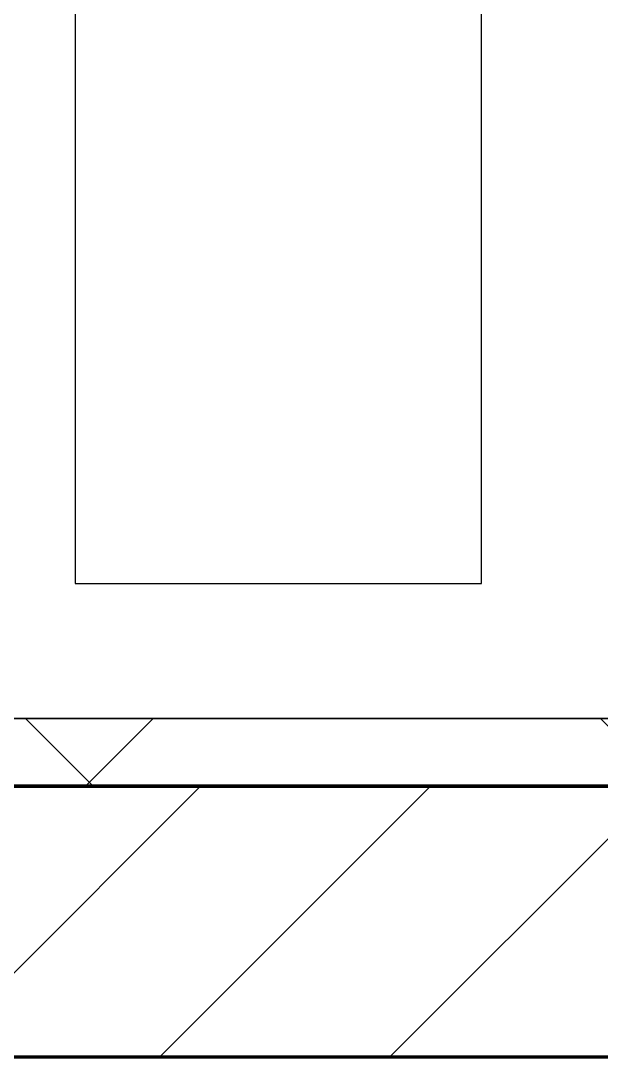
# Model space of a CAD drawing. Header units: millimetres. Extents: x -794334 to -714814, y -17806 to 22403.
# Drawn here: x -766271 to -765843, y -4021 to -3256 of the extents above; entities that cross this region are included whole.
import ezdxf
from ezdxf.xclip import XClip

# ---------------------------------------------------------------- set-up
doc = ezdxf.new("R2010")
doc.units = ezdxf.units.MM
doc.header["$XCLIPFRAME"] = 0
doc.layers.add('000 - WIPEOUT', color=250, linetype='Continuous')
doc.layers.add('A11_ALU.SOLID SHEET', color=2, linetype='Continuous')
for name, color, linetype, lineweight in [('A-GLAZ-CURT', 2, 'Continuous', 9), ('A-WALL', 5, 'Continuous', 35), ('A-WALL-FNSH', 2, 'Continuous', 35), ('A-WALL-PATT', 1, 'Continuous', 35), ('WALL-E', 2, 'Continuous', 35)]:
    doc.layers.add(name, color=color, linetype=linetype, lineweight=lineweight)

# ---------------------------------------------------------------- blocks, each defined once
blk = doc.blocks.new('PPLS-PP19_Custom Tile Pattern - Custom Tile Pattern-V138-4252-01 ENLARGED CONCOURSE LEVEL - REFLECTED CEILING PLAN - SHEET 3')
at = {"layer": 'A-GLAZ-CURT'}
for p, q in [((-300, 0), (300, 0)), ((300, 0), (-300, 0)), ((195.99, 0), (213.31, 0)), ((213.31, 0), (195.99, 0)), ((230.06, 0), (300, 0)), ((-300, -50), (300, -50)), ((300, -50), (-300, -50))]:
    blk.add_line(p, q, dxfattribs=at)
for points, knots in [([(-107.12, 0), (-103.94, 0), (-95.45, 0), (-71.33, 0), (-42.53, 0), (-12.78, 0), (4.23, 0), (9.64, 0), (10.14, 0), (10.18, 0)], [-5358.698861, -5358.698861, -5358.698861, -5358.698861, -5103.229623, -4799.173296, -4065.652676, -3589.737505, -3285.047089, -3066.359526, -3044.715262, -3044.715262, -3044.715262, -3044.715262]), ([(31.18, 0), (25.97, 0), (11.99, 0), (-16.92, 0), (-47.42, 0), (-65.77, 0), (-66.37, 0), (-66.38, 0)], [-4496.803627, -4496.803627, -4496.803627, -4496.803627, -4222.080604, -3745.412743, -2981.410125, -2542.574734, -2498.224237, -2498.224237, -2498.224237, -2498.224237]), ([(28.13, 0), (26.67, 0), (22.05, 0), (12.82, 0), (-2.9, 0), (-20.62, 0), (-32.81, 0), (-44.85, 0), (-51.43, 0), (-51.79, 0)], [-2188.538456, -2188.538456, -2188.538456, -2188.538456, -2106.613311, -1925.670641, -1617.263037, -1290.787923, -1039.307308, -819.71621, -644.910881, -644.910881, -644.910881, -644.910881]), ([(9.32, 0), (9.08, 0), (7.65, 0), (2.57, 0), (-12.23, 0), (-25.14, 0), (-34.62, 0), (-39.19, 0)], [-2922.926651, -2922.926651, -2922.926651, -2922.926651, -2882.788014, -2720.818881, -2518.50168, -2125.455881, -1826.829157, -1826.829157, -1826.829157, -1826.829157]), ([(-38.95, 0), (-38.05, 0), (-28.67, 0), (-18.03, 0), (8.61, 0), (15.02, 0), (22.28, 0), (26.04, 0), (27.59, 0)], [-3362.796854, -3362.796854, -3362.796854, -3362.796854, -3315.260113, -2864.387349, -2439.246196, -2084.094819, -1956.422387, -1868.220474, -1868.220474, -1868.220474, -1868.220474]), ([(-36.78, 0), (-32.43, 0), (-19.22, 0), (8.83, 0), (43.36, 0), (70.92, 0), (82.12, 0), (83.66, 0)], [-6191.144455, -6191.144455, -6191.144455, -6191.144455, -5862.463379, -5340.621928, -4573.028122, -4094.177415, -3869.465285, -3869.465285, -3869.465285, -3869.465285]), ([(30.82, 0), (29.27, 0), (20.14, 0), (3.54, 0), (-16.58, 0), (-34.76, 0), (-36.04, 0)], [-10462.034656, -10462.034656, -10462.034656, -10462.034656, -10363.088938, -9884.23066, -9424.652049, -9182.880979, -9182.880979, -9182.880979, -9182.880979]), ([(70.61, 0), (66.16, 0), (55.8, 0), (39.61, 0), (24.74, 0), (2.64, 0), (-17.84, 0), (-30.57, 0), (-31.82, 0), (-32, 0)], [-4647.237329, -4647.237329, -4647.237329, -4647.237329, -4326.416877, -4098.545751, -3766.694881, -3333.063701, -2994.501669, -2698.150104, -2614.070998, -2614.070998, -2614.070998, -2614.070998]), ([(-30.52, 0), (-27.11, 0), (-17.83, 0), (5.99, 0), (22.06, 0), (37.44, 0), (45.92, 0), (57.76, 0), (64.47, 0), (72.74, 0), (75.22, 0), (76.03, 0), (76.21, 0)], [-2323.618664, -2323.618664, -2323.618664, -2323.618664, -2142.497158, -1716.209403, -1206.526904, -1089.329421, -901.315459, -753.071572, -495.328968, -421.953223, -334.951786, -290.452333, -290.452333, -290.452333, -290.452333]), ([(-28.57, 0), (-26.93, 0), (-20.29, 0), (-11.45, 0), (2.08, 0), (13.15, 0), (21.24, 0), (24.62, 0), (24.72, 0), (24.72, 0)], [-5361.429781, -5361.429781, -5361.429781, -5361.429781, -5261.36855, -5050.479954, -4785.90057, -4596.498881, -4445.288762, -4384.376941, -4376.041937, -4376.041937, -4376.041937, -4376.041937]), ([(-15.19, 0), (-13.07, 0), (3.27, 0), (20.42, 0), (28.14, 0)], [-461.142613, -461.142613, -461.142613, -461.142613, -429.606584, -404.770522, -404.770522, -404.770522, -404.770522]), ([(-2.63, 0), (-2.47, 0), (-1.22, 0), (4.92, 0), (15.97, 0), (22.54, 0), (24.49, 0)], [-226.825321, -226.825321, -226.825321, -226.825321, -220.269177, -206.416616, -198.214427, -187.717507, -187.717507, -187.717507, -187.717507]), ([(26.99, 0), (23.84, 0), (10.74, 0), (3.08, 0), (-1.67, 0), (-2.25, 0)], [-297.219386, -297.219386, -297.219386, -297.219386, -285.83788, -246.234814, -234.646884, -234.646884, -234.646884, -234.646884]), ([(24.69, 0), (24.54, 0), (20.99, 0), (15.48, 0), (10.8, 0), (9.63, 0)], [-4368.572414, -4368.572414, -4368.572414, -4368.572414, -4306.476363, -4080.000647, -3772.857994, -3772.857994, -3772.857994, -3772.857994]), ([(18.16, 0), (19.15, 0), (24.25, 0), (25.66, 0), (26.12, 0)], [-5700.113719, -5700.113719, -5700.113719, -5700.113719, -5554.232259, -5302.431367, -5302.431367, -5302.431367, -5302.431367]), ([(96.02, 0), (95.82, 0), (90.89, 0), (85.59, 0), (74.4, 0), (62.26, 0), (51.85, 0), (43.81, 0), (29.53, 0), (20.67, 0), (18.85, 0), (18.16, 0)], [-7547.868558, -7547.868558, -7547.868558, -7547.868558, -7531.75727, -7135.649961, -6924.452779, -6738.82075, -6548.303034, -6314.283804, -6135.05769, -5972.647715, -5832.674503, -5832.674503, -5832.674503, -5832.674503]), ([(27.95, 0), (28.4, 0), (30.11, 0), (38.07, 0), (53.39, 0), (71.67, 0), (84.83, 0), (86.01, 0), (92.51, 0), (94.33, 0)], [-4991.529028, -4991.529028, -4991.529028, -4991.529028, -4887.603822, -4705.298446, -4353.683244, -3960.84581, -3759.045785, -3336.541051, -2783.776468, -2783.776468, -2783.776468, -2783.776468]), ([(95.45, 0), (83.14, 0), (62.83, 0), (40.03, 0), (30.63, 0), (28.1, 0)], [-367.613451, -367.613451, -367.613451, -367.613451, -330.153101, -307.516438, -298.537659, -298.537659, -298.537659, -298.537659]), ([(28.16, 0), (28.83, 0), (32.56, 0), (39.04, 0), (51.19, 0), (58.74, 0), (61.34, 0), (61.45, 0)], [-1857.389609, -1857.389609, -1857.389609, -1857.389609, -1818.904206, -1645.594513, -1443.202566, -1228.752106, -1120.932285, -1120.932285, -1120.932285, -1120.932285]), ([(76.63, 0), (74.8, 0), (67.65, 0), (53.52, 0), (38.69, 0), (30.53, 0), (28.36, 0)], [-3095.572228, -3095.572228, -3095.572228, -3095.572228, -2950.589685, -2634.532728, -2313.748533, -2192.696995, -2192.696995, -2192.696995, -2192.696995]), ([(28.59, 0), (32.96, 0), (51.23, 0), (88.72, 0), (120.63, 0), (138.28, 0), (138.53, 0)], [-404.286242, -404.286242, -404.286242, -404.286242, -390.253598, -346.313304, -291.370682, -290.5735, -290.5735, -290.5735, -290.5735]), ([(29.29, 0), (30.35, 0), (34.6, 0), (48.37, 0), (71.92, 0), (100.57, 0), (116.36, 0), (128.63, 0), (128.95, 0)], [-143.783622, -143.783622, -143.783622, -143.783622, -135.792042, -118.513713, -97.899267, -63.759246, -39.050993, -35.895543, -35.895543, -35.895543, -35.895543]), ([(53.18, 0), (53.06, 0), (52.22, 0), (44.99, 0), (36.46, 0), (30.82, 0)], [-622.740158, -622.740158, -622.740158, -622.740158, -566.066452, -360.610861, 0, 0, 0, 0]), ([(136.44, 0), (121.66, 0), (86.93, 0), (51.16, 0), (31.18, 0)], [-106.750556, -106.750556, -106.750556, -106.750556, -59.610984, 0, 0, 0, 0]), ([(168.37, 0), (167.68, 0), (162.47, 0), (147.02, 0), (109.77, 0), (76.86, 0), (57.82, 0), (46.51, 0), (41.18, 0), (36.02, 0), (35.54, 0), (35.54, 0)], [-543.375029, -543.375029, -543.375029, -543.375029, -530.793311, -458.593899, -401.860199, -357.622665, -341.267687, -334.000314, -326.15566, -319.318397, -317.489778, -317.489778, -317.489778, -317.489778]), ([(36.29, 0), (37.77, 0), (48.82, 0), (64.79, 0), (82.84, 0), (94.1, 0), (96.03, 0)], [-314.598523, -314.598523, -314.598523, -314.598523, -305.899624, -287.17622, -249.500363, -241.438449, -241.438449, -241.438449, -241.438449]), ([(61.47, 0), (61.47, 0), (61.21, 0), (54.61, 0), (53.71, 0), (53.56, 0)], [-1113.311073, -1113.311073, -1113.311073, -1113.311073, -1096.402191, -891.204116, -747.28819, -747.28819, -747.28819, -747.28819]), ([(76.22, 0), (75.58, 0), (73.64, 0), (71.05, 0), (70.61, 0)], [-193.634889, -193.634889, -193.634889, -193.634889, -31.537676, 0, 0, 0, 0]), ([(94.4, 0), (94.4, 0), (94.53, 0), (95.07, 0), (95.32, 0)], [-2348.345796, -2348.345796, -2348.345796, -2348.345796, -2310.419338, -2287.696504, -2287.696504, -2287.696504, -2287.696504]), ([(103.09, 0), (101.08, 0), (98.71, 0), (96.34, 0), (96.02, 0)], [-375.435014, -375.435014, -375.435014, -375.435014, -369.147452, -368.191459, -368.191459, -368.191459, -368.191459]), ([(114.39, 0), (114.2, 0), (112.08, 0), (105.6, 0), (98.15, 0), (96.03, 0)], [-8148.58938, -8148.58938, -8148.58938, -8148.58938, -8105.191388, -7723.759874, -7548.167004, -7548.167004, -7548.167004, -7548.167004]), ([(96.49, 0), (107.46, 0), (125.17, 0), (132.42, 0), (134.6, 0)], [-240.79965, -240.79965, -240.79965, -240.79965, -194.761443, -152.241002, -152.241002, -152.241002, -152.241002]), ([(96.7, 0), (97.01, 0), (100.31, 0), (108.97, 0), (120.79, 0), (139.94, 0), (163.31, 0), (185.23, 0), (193.62, 0), (194.69, 0), (194.79, 0)], [-2253.533331, -2253.533331, -2253.533331, -2253.533331, -2233.599744, -2052.234781, -1843.028543, -1530.39897, -1095.004608, -529.74427, -295.064701, -265.121568, -265.121568, -265.121568, -265.121568]), ([(129.02, 0), (129.02, 0), (124.41, 0), (122.35, 0), (114.96, 0), (108.04, 0), (103.09, 0)], [-35.386604, -35.386604, -35.386604, -35.386604, -31.430235, -22.807238, -15.488593, 0, 0, 0, 0]), ([(157.9, 0), (156.77, 0), (151.67, 0), (143.29, 0), (134.04, 0), (126.24, 0), (118.6, 0), (114.23, 0), (111.98, 0), (105.66, 0), (105.23, 0), (105.23, 0)], [-10292.955006, -10292.955006, -10292.955006, -10292.955006, -10098.273015, -9847.788484, -9677.714971, -9567.007022, -9453.21225, -9220.200448, -9012.77275, -8966.157302, -8929.495943, -8929.495943, -8929.495943, -8929.495943]), ([(105.26, 0), (105.52, 0), (111.01, 0), (112.65, 0), (113.59, 0)], [-8920.561005, -8920.561005, -8920.561005, -8920.561005, -8814.835624, -8577.462505, -8577.462505, -8577.462505, -8577.462505]), ([(128.58, 0), (128.8, 0), (130.16, 0), (139.26, 0), (152.67, 0), (161.24, 0), (162.19, 0), (162.75, 0)], [-633.326174, -633.326174, -633.326174, -633.326174, -627.736123, -618.981161, -602.094757, -592.980799, -581.414464, -581.414464, -581.414464, -581.414464]), ([(137.1, 0), (136, 0), (133.64, 0), (129.87, 0), (129.11, 0)], [-670.405967, -670.405967, -670.405967, -670.405967, -651.020627, -640.742133, -640.742133, -640.742133, -640.742133]), ([(193.8, 0), (193.33, 0), (190.11, 0), (183.13, 0), (171, 0), (161.95, 0), (161.28, 0), (158.35, 0), (157.85, 0), (157.77, 0)], [-11665.349007, -11665.349007, -11665.349007, -11665.349007, -11565.880756, -11105.624034, -10839.086983, -10768.332124, -10666.779182, -10580.760289, -10550.278881, -10550.278881, -10550.278881, -10550.278881]), ([(231.11, 0), (222.13, 0), (199.67, 0), (177.41, 0), (159.34, 0), (158.33, 0), (158.3, 0)], [-215.867311, -215.867311, -215.867311, -215.867311, -187.987675, -143.776725, -129.632772, -123.352749, -123.352749, -123.352749, -123.352749]), ([(159.07, 0), (159.13, 0), (160.84, 0), (165.21, 0), (174.15, 0), (185.98, 0), (208.82, 0), (219.42, 0), (230.06, 0)], [-115.643202, -115.643202, -115.643202, -115.643202, -114.681583, -87.660824, -65.295536, -41.623857, -24.459831, 0, 0, 0, 0]), ([(162.75, 0), (165.4, 0), (170.91, 0), (172.61, 0), (172.61, 0)], [-111.264224, -111.264224, -111.264224, -111.264224, -56.742688, -19.085662, -19.085662, -19.085662, -19.085662]), ([(230.85, 0), (229.87, 0), (225.54, 0), (221.1, 0), (200.27, 0), (182.99, 0), (174.27, 0), (169.67, 0), (168.99, 0)], [-9277.501931, -9277.501931, -9277.501931, -9277.501931, -9221.510254, -9016.44624, -8717.832359, -8253.978395, -8152.463617, -8069.855175, -8069.855175, -8069.855175, -8069.855175]), ([(215.22, 0), (214.62, 0), (210.55, 0), (203.98, 0), (187.54, 0), (175.3, 0), (169.49, 0)], [-203.825446, -203.825446, -203.825446, -203.825446, -198.527383, -184.406837, -162.427601, -142.916156, -142.916156, -142.916156, -142.916156]), ([(171.51, 0), (176.48, 0), (193.23, 0), (201.73, 0), (208.81, 0), (213.9, 0), (241.96, 0), (266.73, 0), (281.71, 0), (291.71, 0), (296.52, 0), (297.86, 0), (298.09, 0)], [-7971.819559, -7971.819559, -7971.819559, -7971.819559, -7784.112253, -7606.717214, -7289.299508, -7042.621073, -6582.165592, -6068.460911, -5766.029927, -5566.724884, -5280.360606, -5199.253518, -5199.253518, -5199.253518, -5199.253518]), ([(172.07, 0), (177.66, 0), (187.87, 0), (201.08, 0), (207.47, 0), (213.96, 0), (215.11, 0)], [-255.364076, -255.364076, -255.364076, -255.364076, -237.955587, -223.92608, -215.862851, -208.75215, -208.75215, -208.75215, -208.75215]), ([(300, 0), (288.22, 0), (262, 0), (230.43, 0), (219.94, 0), (219.02, 0)], [-12528.858583, -12528.858583, -12528.858583, -12528.858583, -11905.454923, -11162.864862, -10856.732305, -10856.732305, -10856.732305, -10856.732305]), ([(219.9, 0), (220.86, 0), (224.27, 0), (229.03, 0), (231.77, 0)], [-10670.940496, -10670.940496, -10670.940496, -10670.940496, -10511.382485, -10306.993277, -10306.993277, -10306.993277, -10306.993277]), ([(247.1, 0), (246.76, 0), (245.04, 0), (239.47, 0), (233.77, 0), (231.73, 0)], [-9649.085549, -9649.085549, -9649.085549, -9649.085549, -9581.591397, -9406.094246, -9293.886037, -9293.886037, -9293.886037, -9293.886037]), ([(300, 0), (286.53, 0), (263.7, 0), (240.84, 0), (231.77, 0)], [-285.253232, -285.253232, -285.253232, -285.253232, -244.693688, -216.547623, -216.547623, -216.547623, -216.547623]), ([(232.07, 0), (237.08, 0), (243.47, 0), (246.54, 0), (246.96, 0)], [-10299.356879, -10299.356879, -10299.356879, -10299.356879, -9925.173265, -9834.877357, -9834.877357, -9834.877357, -9834.877357]), ([(284.76, 0), (284.76, 0), (285.09, 0), (287.47, 0), (293.59, 0), (297.76, 0), (300, 0)], [-4110.630118, -4110.630118, -4110.630118, -4110.630118, -4053.389046, -3959.664717, -3862.421465, -3746.95702, -3746.95702, -3746.95702, -3746.95702]), ([(297.38, 0), (295.84, 0), (291.62, 0), (285.38, 0), (284.87, 0)], [-4803.172655, -4803.172655, -4803.172655, -4803.172655, -4358.271401, -4143.037883, -4143.037883, -4143.037883, -4143.037883])]:
    blk.add_open_spline(points, degree=3, knots=knots, dxfattribs=at)
for points in [[(24.49, 0), (25.23, 0), (25.72, 0), (26.04, 0)], [(80.35, 0), (79.57, 0), (78.27, 0), (76.63, 0)], [(84.06, 0), (83.48, 0), (82.41, 0), (81.72, 0)], [(168.74, 0), (168.74, 0), (169.81, 0), (171.51, 0)], [(195.11, 0), (194.91, 0), (194.44, 0), (193.8, 0)]]:
    blk.add_open_spline(points, degree=3, dxfattribs=at)
blk = doc.blocks.new('PPLS-PP19_Custom Tile Pattern - Custom Tile Pattern-V139-4252-01 ENLARGED CONCOURSE LEVEL - REFLECTED CEILING PLAN - SHEET 3')
at = {"layer": 'A-GLAZ-CURT'}
for p, q in [((-300, 0), (300, 0)), ((300, 0), (-300, 0)), ((-293.07, 0), (-275.75, 0)), ((-275.75, 0), (-293.07, 0)), ((-222.32, 0), (-205, 0)), ((-205, 0), (-222.32, 0)), ((-300, -50), (300, -50)), ((300, -50), (-300, -50))]:
    blk.add_line(p, q, dxfattribs=at)
at = {"layer": 'A-GLAZ-CURT', "flags": 128}
for points in [[(-300, 0), (-291.56, 0), (-283.3, 0), (-275.2, 0), (-267.26, 0), (-259.45, 0), (-251.77, 0), (-244.2, 0), (-236.74, 0), (-229.36, 0), (-222.06, 0), (-214.83, 0), (-207.71, 0), (-200.76, 0), (-194.02, 0), (-187.54, 0), (-181.38, 0), (-175.58, 0), (-170.25, 0), (-165.64, 0)], [(-164.95, 0), (-169.65, 0), (-174.47, 0), (-179.49, 0), (-184.81, 0), (-190.44, 0), (-196.37, 0), (-202.58, 0), (-209.04, 0), (-215.73, 0), (-222.63, 0), (-229.72, 0), (-236.97, 0), (-244.39, 0), (-251.96, 0), (-259.67, 0), (-267.51, 0), (-275.48, 0), (-283.55, 0), (-291.73, 0), (-300, 0)], [(-125.17, 0), (-128.55, 0), (-134.16, 0), (-140.03, 0), (-145.5, 0), (-150.63, 0), (-155.53, 0), (-160.27, 0), (-164.6, 0)], [(-164.5, 0), (-162.01, 0), (-159.53, 0), (-157.46, 0), (-154.52, 0), (-149.42, 0), (-141.84, 0), (-132.81, 0), (-126.08, 0)]]:
    blk.add_lwpolyline(points, dxfattribs=at)
at = {"layer": 'A-GLAZ-CURT'}
for points, knots in [([(-300, 0), (-284.65, 0), (-236.57, 0), (-174.61, 0), (-129.95, 0), (-110.8, 0), (-99.5, 0), (-91.46, 0)], [-5323.127839, -5323.127839, -5323.127839, -5323.127839, -4502.809032, -2700.551212, -1002.059161, -460.363443, 0, 0, 0, 0]), ([(-164.6, 0), (-179.89, 0), (-215.9, 0), (-262.56, 0), (-294.48, 0), (-300, 0)], [-16320.377563, -16320.377563, -16320.377563, -16320.377563, -15131.813646, -13729.592194, -13439.944408, -13439.944408, -13439.944408, -13439.944408]), ([(-232.5, 0), (-233.85, 0), (-241.18, 0), (-255.22, 0), (-262.59, 0), (-264.9, 0), (-265.4, 0)], [-929.75382, -929.75382, -929.75382, -929.75382, -858.079193, -543.655514, -208.940337, 0, 0, 0, 0]), ([(-258.6, 0), (-257.91, 0), (-254.26, 0), (-245.05, 0), (-237.02, 0), (-233.54, 0)], [-5722.54675, -5722.54675, -5722.54675, -5722.54675, -5657.471696, -5413.335975, -5223.264148, -5223.264148, -5223.264148, -5223.264148]), ([(-137.88, 0), (-140.56, 0), (-147.66, 0), (-147.69, 0), (-158.72, 0), (-174.02, 0), (-185.59, 0), (-208.28, 0), (-223.58, 0), (-232.48, 0)], [-3187.727384, -3187.727384, -3187.727384, -3187.727384, -2919.378265, -2477.344047, -2237.412286, -2029.680487, -1755.085331, -1400.429864, -930.088485, -930.088485, -930.088485, -930.088485]), ([(-232.31, 0), (-231.42, 0), (-229.52, 0), (-225.3, 0), (-223.63, 0)], [-341.455981, -341.455981, -341.455981, -341.455981, -119.536984, 0, 0, 0, 0]), ([(-133.82, 0), (-135.51, 0), (-137.8, 0), (-149.31, 0), (-162.01, 0), (-177.91, 0), (-199.46, 0), (-216.65, 0), (-229.01, 0), (-231.22, 0), (-231.73, 0)], [-2731.647847, -2731.647847, -2731.647847, -2731.647847, -2418.507304, -2308.929706, -2113.765672, -1763.376603, -1422.553702, -978.033455, -846.069444, -796.730622, -796.730622, -796.730622, -796.730622]), ([(-231.44, 0), (-228.39, 0), (-222.05, 0), (-213.1, 0), (-200.2, 0), (-185.8, 0), (-171.77, 0), (-158.7, 0), (-157.22, 0)], [-5184.857794, -5184.857794, -5184.857794, -5184.857794, -5017.494783, -4832.723979, -4666.091899, -4349.945572, -4000.813434, -3840.635403, -3840.635403, -3840.635403, -3840.635403]), ([(-223.63, 0), (-219.39, 0), (-206.17, 0), (-188.58, 0), (-169.02, 0), (-152.12, 0), (-136.84, 0), (-127.33, 0), (-124.19, 0), (-123.43, 0), (-123.28, 0)], [-5463.295695, -5463.295695, -5463.295695, -5463.295695, -5161.076232, -4739.070012, -4465.409639, -4149.119819, -3839.893365, -3647.167523, -3488.92562, -3439.852845, -3439.852845, -3439.852845, -3439.852845]), ([(-96.72, 0), (-107.8, 0), (-128.86, 0), (-153.49, 0), (-163.62, 0)], [-18375.731428, -18375.731428, -18375.731428, -18375.731428, -17136.203329, -16345.600353, -16345.600353, -16345.600353, -16345.600353])]:
    blk.add_open_spline(points, degree=3, knots=knots, dxfattribs=at)
blk.add_open_spline([(-232.75, 0), (-233.34, 0), (-233.75, 0), (-234, 0)], degree=3, dxfattribs=at)
blk = doc.blocks.new('*U1029')
at = {"layer": 'A-GLAZ-CURT'}
for name, p in [('PPLS-PP19_Custom Tile Pattern - Custom Tile Pattern-V138-4252-01 ENLARGED CONCOURSE LEVEL - REFLECTED CEILING PLAN - SHEET 3', (12602.37, -7350)), ('PPLS-PP19_Custom Tile Pattern - Custom Tile Pattern-V139-4252-01 ENLARGED CONCOURSE LEVEL - REFLECTED CEILING PLAN - SHEET 3', (13202.37, -7350))]:
    blk.add_blockref(name, p, dxfattribs=at)
blk = doc.blocks.new('*U1240')
at = {"color": 3}
blk.add_wipeout([(-437.5, 2150), (437.5, 2150), (437.5, 1850), (-437.5, 1850)], dxfattribs=at).dxf.layer = '000 - WIPEOUT'
at = {"layer": 'A11_ALU.SOLID SHEET', "color": 0, "linetype": 'ByBlock'}
blk.add_lwpolyline([(-437.5, 1850), (437.5, 1850), (437.5, 2150), (-437.5, 2150)], close=True, dxfattribs=at)
blk = doc.blocks.new('*U1630')
blk.add_lwpolyline([(22690, -750), (19166.45, -750), (19116.45, -700), (18966.44, -550), (-101025.39, -550), (-101025.39, -6704.96), (-96300, -6704.96), (-96300, -7350), (-94497.63, -7350), (17250, -7350), (17250, -6849.96), (18300, -6849.96), (22690, -6849.96)], close=True)
at = {"layer": 'A11_ALU.SOLID SHEET', "color": 0, "linetype": 'ByBlock', "rotation": 90}
blk.add_blockref('*U1240', (-19400, -6813), dxfattribs=at)

msp = doc.modelspace()

# ---------------------------------------------------------------- block references
at = {"layer": 'A11_ALU.SOLID SHEET'}
ref = msp.add_blockref('*U1630', (-744681.24, 3579.02), dxfattribs=at)
XClip(ref).set_block_clipping_path([(-45802.4668593339, -9620.0029952967), (23702.8690583039, 10334.9999958097)])

# ---------------------------------------------------------------- next in the draw order: hatches: boundary and pattern name
at = {"layer": 'A-WALL-PATT', "lineweight": 9}
h = msp.add_hatch(dxfattribs=at)
h.set_pattern_fill('FP_5', color=256, style=0, pattern_type=2)
h.set_pattern_definition([(45, (0, 0), (-212.13203, 212.13203), []), (135, (0, 0), (-212.13203, -212.13203), [])])
h.paths.add_polyline_path([(-727630.24, -3820.98), (-727382.37, -3820.98), (-727382.37, -3770.98), (-790483.7, -3770.98), (-790483.7, -3820.98), (-727766, -3820.98)])
h = msp.add_hatch(dxfattribs=at)
h.set_pattern_fill('FP_2', color=256, style=0, pattern_type=2)
h.set_pattern_definition([(45, (0, 0), (-84.852814, 84.852814), [])])
h.paths.add_polyline_path([(-727382.37, -4020.98), (-727382.37, -3820.98), (-790483.7, -3820.98), (-790483.7, -4020.98), (-727494.49, -4020.98)])

# ---------------------------------------------------------------- next in the draw order: linework, layer by layer
at = {"layer": 'A-WALL', "color": 7, "lineweight": 70}
for p, q in [((-767180, -3820.98), (-765980, -3820.98)), ((-765980, -3820.98), (-767180, -3820.98)), ((-765980, -3820.98), (-763580, -3820.98)), ((-763580, -3820.98), (-765980, -3820.98)), ((-765980, -4020.98), (-767180, -4020.98)), ((-763580, -4020.98), (-765980, -4020.98))]:
    msp.add_line(p, q, dxfattribs=at)
at = {"layer": 'A-WALL-FNSH', "color": 250}
for p, q in [((-767180, -3770.98), (-765980, -3770.98)), ((-765980, -3770.98), (-763580, -3770.98))]:
    msp.add_line(p, q, dxfattribs=at)
at = {"layer": 'WALL-E'}
for p, q in [((-727382.37, -4020.98), (-790483.7, -4020.98)), ((-790483.7, -4020.98), (-727382.37, -4020.98))]:
    msp.add_line(p, q, dxfattribs=at)

# ---------------------------------------------------------------- next in the draw order: block references
msp.add_blockref('*U1029', (-778882.37, 3579.02))

doc.saveas('drawing.dxf')
